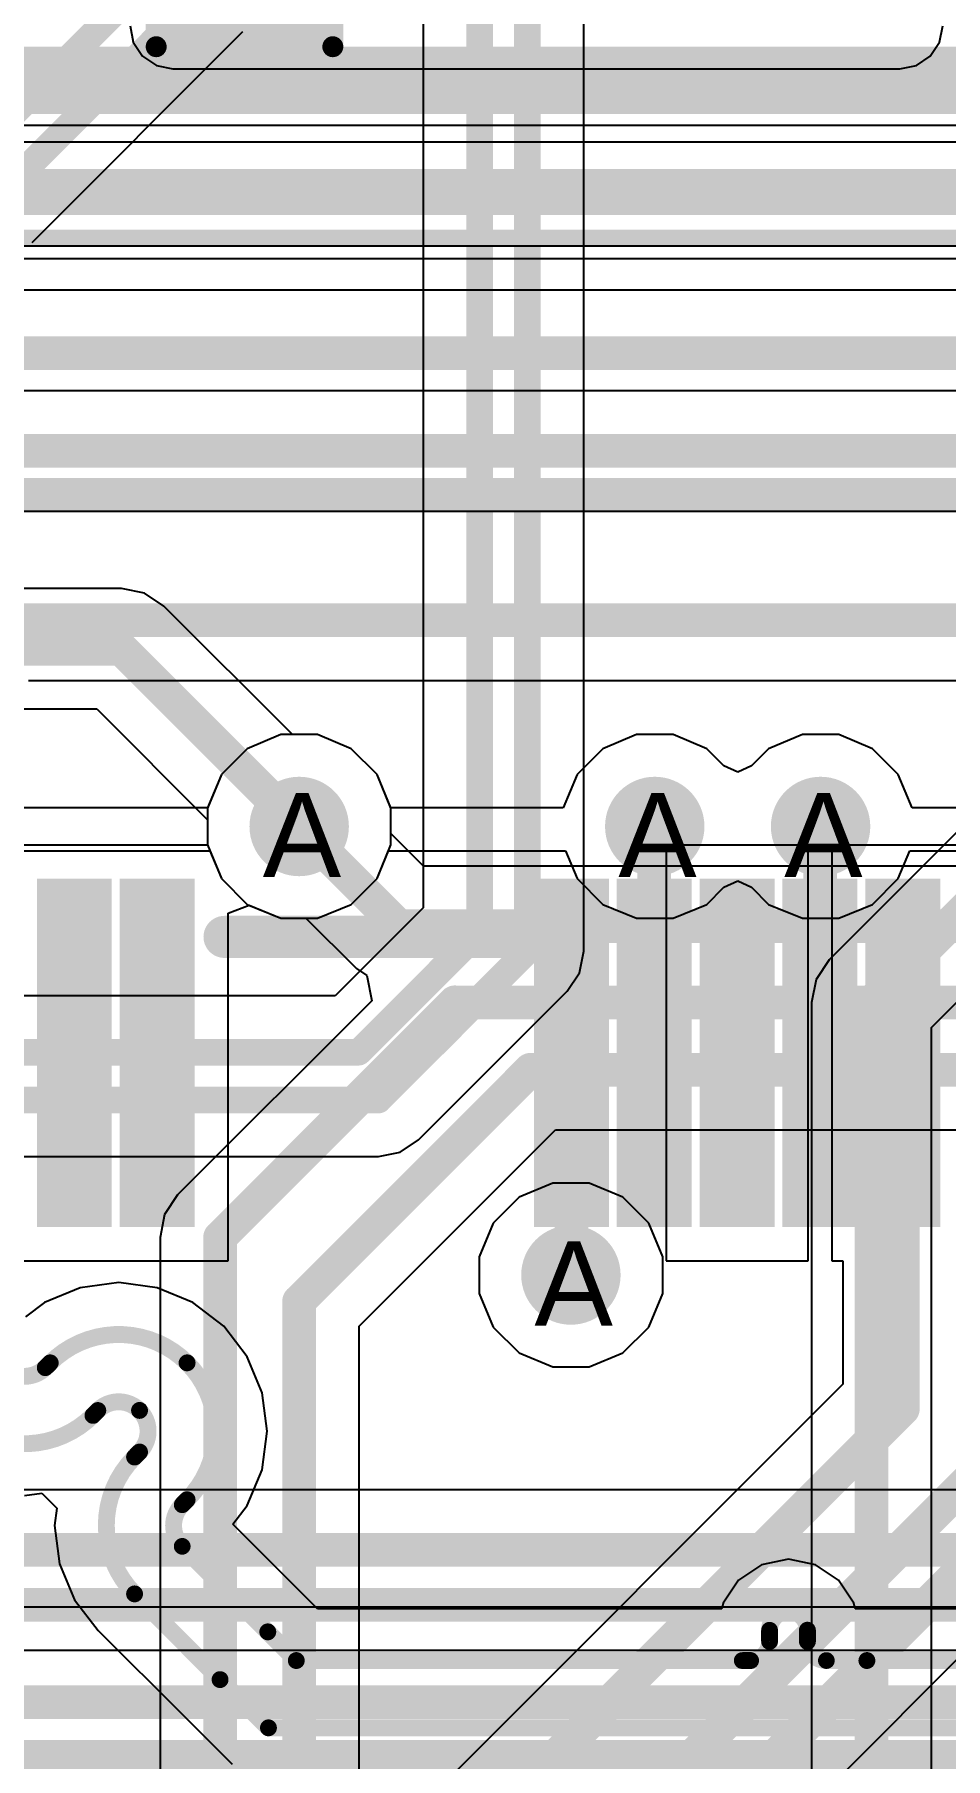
# Model space of a CAD drawing. Header units: inches. Extents: x 0 to 5271, y 0 to 5417.
# Drawn here: x 74.04 to 79.54, y 75.17 to 85.57 of the extents above; entities that cross this region are included whole.
import ezdxf

# ---------------------------------------------------------------- set-up
doc = ezdxf.new("R2010")
doc.units = ezdxf.units.IN
for name, color, linetype in [('Bottom Layer', 5, 'Continuous'), ('Drill Drawing', 1, 'Continuous'), ('L2_GND1', 16, 'Continuous'), ('L3_SIG1', 76, 'Continuous'), ('L4_PWR', 90, 'Continuous'), ('L5_GND2', 156, 'Continuous'), ('L6_SIG2', 130, 'Continuous'), ('L7_GND3', 216, 'Continuous'), ('Top Layer', 1, 'Continuous'), ('Top Overlay', 2, 'Continuous'), ('Top Paste', 8, 'Continuous'), ('Top Solder', 216, 'Continuous'), ('Via Holes', 16, 'Continuous')]:
    doc.layers.add(name, color=color, linetype=linetype)
doc.styles.add('Arial', font='', dxfattribs={"height": 0.2})
doc.styles.get('Arial').set_extended_font_data('Arial')

# ---------------------------------------------------------------- blocks, each defined once
blk = doc.blocks.new('AS0B826_S78B_7H_23')
at = {"layer": 'Top Layer'}
for points in [[(0.075, 26.381), (0.425, 26.381), (0.425, 24.381), (0.075, 24.381)], [(0.575, 26.381), (0.925, 26.381), (0.925, 24.381), (0.575, 24.381)], [(3.075, 26.381), (3.425, 26.381), (3.425, 24.381), (3.075, 24.381)], [(3.575, 26.381), (3.925, 26.381), (3.925, 24.381), (3.575, 24.381)], [(4.075, 26.381), (4.425, 26.381), (4.425, 24.381), (4.075, 24.381)], [(4.575, 26.381), (4.925, 26.381), (4.925, 24.381), (4.575, 24.381)], [(5.075, 26.381), (5.425, 26.381), (5.425, 24.381), (5.075, 24.381)]]:
    blk.add_hatch(color=1, dxfattribs=at).paths.add_polyline_path(points)
at = {"layer": 'Top Paste'}
for points in [[(0.075, 26.381), (0.425, 26.381), (0.425, 24.381), (0.075, 24.381)], [(0.575, 26.381), (0.925, 26.381), (0.925, 24.381), (0.575, 24.381)], [(3.075, 26.381), (3.425, 26.381), (3.425, 24.381), (3.075, 24.381)], [(3.575, 26.381), (3.925, 26.381), (3.925, 24.381), (3.575, 24.381)], [(4.075, 26.381), (4.425, 26.381), (4.425, 24.381), (4.075, 24.381)], [(4.575, 26.381), (4.925, 26.381), (4.925, 24.381), (4.575, 24.381)], [(5.075, 26.381), (5.425, 26.381), (5.425, 24.381), (5.075, 24.381)]]:
    blk.add_hatch(color=8, dxfattribs=at).paths.add_polyline_path(points)
at = {"layer": 'Top Solder'}
for points in [[(0.024, 26.432), (0.476, 26.432), (0.476, 24.33), (0.024, 24.33)], [(0.524, 26.432), (0.976, 26.432), (0.976, 24.33), (0.524, 24.33)], [(3.024, 26.432), (3.476, 26.432), (3.476, 24.33), (3.024, 24.33)], [(3.524, 26.432), (3.976, 26.432), (3.976, 24.33), (3.524, 24.33)], [(4.024, 26.432), (4.476, 26.432), (4.476, 24.33), (4.024, 24.33)], [(4.524, 26.432), (4.976, 26.432), (4.976, 24.33), (4.524, 24.33)], [(5.024, 26.432), (5.476, 26.432), (5.476, 24.33), (5.024, 24.33)]]:
    blk.add_hatch(color=216, dxfattribs=at).paths.add_polyline_path(points)
at = {"layer": 'Top Overlay'}
blk.add_lwpolyline([(1.156, 26.081, 0.254, 0.254, 0), (2.844, 26.081, 0.254, 0.254, 0)], format="xyseb", dxfattribs=at)
for points in [[(1.093, 26.081, 0.127, 0.127, 1), (1.22, 26.081, 0.127, 0.127, 1)], [(2.78, 26.081, 0.127, 0.127, 1), (2.907, 26.081, 0.127, 0.127, 1)]]:
    blk.add_lwpolyline(points, format="xyseb", close=True, dxfattribs=at)
blk = doc.blocks.new('C___0603_331')
at = {"layer": 'Top Layer'}
for points in [[(-0.381, 0.445), (-0.381, -0.444), (-1.143, -0.444), (-1.143, 0.445)], [(1.143, 0.445), (1.143, -0.444), (0.381, -0.444), (0.381, 0.445)]]:
    blk.add_hatch(color=1, dxfattribs=at).paths.add_polyline_path(points)
at = {"layer": 'Top Paste'}
for points in [[(-0.381, 0.445), (-0.381, -0.444), (-1.143, -0.444), (-1.143, 0.445)], [(1.143, 0.445), (1.143, -0.444), (0.381, -0.444), (0.381, 0.445)]]:
    blk.add_hatch(color=8, dxfattribs=at).paths.add_polyline_path(points)
at = {"layer": 'Top Solder'}
for points in [[(-0.321, 0.505), (-0.321, -0.504), (-1.203, -0.504), (-1.203, 0.505)], [(1.203, 0.505), (1.203, -0.504), (0.321, -0.504), (0.321, 0.505)]]:
    blk.add_hatch(color=216, dxfattribs=at).paths.add_polyline_path(points)
at = {"layer": 'Top Overlay'}
for points in [[(-1.245, 0.533, 0.127, 0.127, 0), (-0.457, 0.533, 0.127, 0.127, 0)], [(-1.245, 0.533, 0.127, 0.127, 0), (-1.245, -0.533, 0.127, 0.127, 0)], [(0.457, 0.533, 0.127, 0.127, 0), (1.245, 0.533, 0.127, 0.127, 0)], [(1.245, 0.533, 0.127, 0.127, 0), (1.245, -0.533, 0.127, 0.127, 0)], [(-1.245, -0.533, 0.127, 0.127, 0), (-0.457, -0.533, 0.127, 0.127, 0)], [(0.457, -0.533, 0.127, 0.127, 0), (1.245, -0.533, 0.127, 0.127, 0)]]:
    blk.add_lwpolyline(points, format="xyseb", dxfattribs=at)
for points in [[(-1.276, 0.533, 0.0635, 0.0635, 1), (-1.213, 0.533, 0.0635, 0.0635, 1)], [(-1.276, 0.533, 0.0635, 0.0635, 1), (-1.213, 0.533, 0.0635, 0.0635, 1)], [(-0.489, 0.533, 0.0635, 0.0635, 1), (-0.425, 0.533, 0.0635, 0.0635, 1)], [(0.425, 0.533, 0.0635, 0.0635, 1), (0.489, 0.533, 0.0635, 0.0635, 1)], [(1.213, 0.533, 0.0635, 0.0635, 1), (1.276, 0.533, 0.0635, 0.0635, 1)], [(1.213, 0.533, 0.0635, 0.0635, 1), (1.276, 0.533, 0.0635, 0.0635, 1)], [(-1.276, -0.533, 0.0635, 0.0635, 1), (-1.213, -0.533, 0.0635, 0.0635, 1)], [(-1.276, -0.533, 0.0635, 0.0635, 1), (-1.213, -0.533, 0.0635, 0.0635, 1)], [(-0.489, -0.533, 0.0635, 0.0635, 1), (-0.425, -0.533, 0.0635, 0.0635, 1)], [(0.425, -0.533, 0.0635, 0.0635, 1), (0.489, -0.533, 0.0635, 0.0635, 1)], [(1.213, -0.533, 0.0635, 0.0635, 1), (1.276, -0.533, 0.0635, 0.0635, 1)], [(1.213, -0.533, 0.0635, 0.0635, 1), (1.276, -0.533, 0.0635, 0.0635, 1)]]:
    blk.add_lwpolyline(points, format="xyseb", close=True, dxfattribs=at)

msp = doc.modelspace()

# ---------------------------------------------------------------- hatches: boundary and pattern name
at = {"layer": 'Bottom Layer'}
h = msp.add_hatch(color=5, dxfattribs=at)
edge = h.paths.add_edge_path()
edge.add_arc((75.641, 80.792), 0.3, 0, 360)
h = msp.add_hatch(color=5, dxfattribs=at)
edge = h.paths.add_edge_path()
edge.add_arc((77.787, 80.792), 0.3, 0, 360)
h = msp.add_hatch(color=5, dxfattribs=at)
edge = h.paths.add_edge_path()
edge.add_arc((78.788, 80.792), 0.3, 0, 360)
h = msp.add_hatch(color=5, dxfattribs=at)
edge = h.paths.add_edge_path()
edge.add_arc((77.281, 78.086), 0.3, 0, 360)
at = {"layer": 'L2_GND1'}
h = msp.add_hatch(color=16, dxfattribs=at)
edge = h.paths.add_edge_path()
edge.add_arc((75.641, 80.792), 0.3, 0, 360)
h = msp.add_hatch(color=16, dxfattribs=at)
edge = h.paths.add_edge_path()
edge.add_arc((77.787, 80.792), 0.3, 0, 360)
h = msp.add_hatch(color=16, dxfattribs=at)
edge = h.paths.add_edge_path()
edge.add_arc((78.788, 80.792), 0.3, 0, 360)
h = msp.add_hatch(color=16, dxfattribs=at)
edge = h.paths.add_edge_path()
edge.add_arc((77.281, 78.086), 0.3, 0, 360)
at = {"layer": 'L3_SIG1'}
h = msp.add_hatch(color=76, dxfattribs=at)
edge = h.paths.add_edge_path()
edge.add_arc((75.641, 80.792), 0.3, 0, 360)
h = msp.add_hatch(color=76, dxfattribs=at)
edge = h.paths.add_edge_path()
edge.add_arc((77.787, 80.792), 0.3, 0, 360)
h = msp.add_hatch(color=76, dxfattribs=at)
edge = h.paths.add_edge_path()
edge.add_arc((78.788, 80.792), 0.3, 0, 360)
h = msp.add_hatch(color=76, dxfattribs=at)
edge = h.paths.add_edge_path()
edge.add_arc((77.281, 78.086), 0.3, 0, 360)
at = {"layer": 'L4_PWR'}
h = msp.add_hatch(color=90, dxfattribs=at)
edge = h.paths.add_edge_path()
edge.add_arc((75.641, 80.792), 0.3, 0, 360)
h = msp.add_hatch(color=90, dxfattribs=at)
edge = h.paths.add_edge_path()
edge.add_arc((77.787, 80.792), 0.3, 0, 360)
h = msp.add_hatch(color=90, dxfattribs=at)
edge = h.paths.add_edge_path()
edge.add_arc((78.788, 80.792), 0.3, 0, 360)
h = msp.add_hatch(color=90, dxfattribs=at)
edge = h.paths.add_edge_path()
edge.add_arc((77.281, 78.086), 0.3, 0, 360)
at = {"layer": 'L5_GND2'}
h = msp.add_hatch(color=156, dxfattribs=at)
edge = h.paths.add_edge_path()
edge.add_arc((75.641, 80.792), 0.3, 0, 360)
h = msp.add_hatch(color=156, dxfattribs=at)
edge = h.paths.add_edge_path()
edge.add_arc((77.787, 80.792), 0.3, 0, 360)
h = msp.add_hatch(color=156, dxfattribs=at)
edge = h.paths.add_edge_path()
edge.add_arc((78.788, 80.792), 0.3, 0, 360)
h = msp.add_hatch(color=156, dxfattribs=at)
edge = h.paths.add_edge_path()
edge.add_arc((77.281, 78.086), 0.3, 0, 360)
at = {"layer": 'L6_SIG2'}
h = msp.add_hatch(color=130, dxfattribs=at)
edge = h.paths.add_edge_path()
edge.add_arc((75.641, 80.792), 0.3, 0, 360)
h = msp.add_hatch(color=130, dxfattribs=at)
edge = h.paths.add_edge_path()
edge.add_arc((77.787, 80.792), 0.3, 0, 360)
h = msp.add_hatch(color=130, dxfattribs=at)
edge = h.paths.add_edge_path()
edge.add_arc((78.788, 80.792), 0.3, 0, 360)
h = msp.add_hatch(color=130, dxfattribs=at)
edge = h.paths.add_edge_path()
edge.add_arc((77.281, 78.086), 0.3, 0, 360)
at = {"layer": 'L7_GND3'}
h = msp.add_hatch(color=216, dxfattribs=at)
edge = h.paths.add_edge_path()
edge.add_arc((75.641, 80.792), 0.3, 0, 360)
h = msp.add_hatch(color=216, dxfattribs=at)
edge = h.paths.add_edge_path()
edge.add_arc((77.787, 80.792), 0.3, 0, 360)
h = msp.add_hatch(color=216, dxfattribs=at)
edge = h.paths.add_edge_path()
edge.add_arc((78.788, 80.792), 0.3, 0, 360)
h = msp.add_hatch(color=216, dxfattribs=at)
edge = h.paths.add_edge_path()
edge.add_arc((77.281, 78.086), 0.3, 0, 360)
at = {"layer": 'Top Layer'}
h = msp.add_hatch(color=1, dxfattribs=at)
edge = h.paths.add_edge_path()
edge.add_arc((75.641, 80.792), 0.3, 0, 360)
h = msp.add_hatch(color=1, dxfattribs=at)
edge = h.paths.add_edge_path()
edge.add_arc((77.787, 80.792), 0.3, 0, 360)
h = msp.add_hatch(color=1, dxfattribs=at)
edge = h.paths.add_edge_path()
edge.add_arc((78.788, 80.792), 0.3, 0, 360)
h = msp.add_hatch(color=1, dxfattribs=at)
edge = h.paths.add_edge_path()
edge.add_arc((77.281, 78.086), 0.3, 0, 360)
at = {"layer": 'Via Holes'}
h = msp.add_hatch(color=7, dxfattribs=at)
edge = h.paths.add_edge_path()
edge.add_arc((75.641, 80.792), 0.15, 0, 360)
h = msp.add_hatch(color=7, dxfattribs=at)
edge = h.paths.add_edge_path()
edge.add_arc((77.787, 80.792), 0.15, 0, 360)
h = msp.add_hatch(color=7, dxfattribs=at)
edge = h.paths.add_edge_path()
edge.add_arc((78.788, 80.792), 0.15, 0, 360)
h = msp.add_hatch(color=7, dxfattribs=at)
edge = h.paths.add_edge_path()
edge.add_arc((77.281, 78.086), 0.15, 0, 360)

# ---------------------------------------------------------------- linework, layer by layer
at = {"layer": 'Bottom Layer'}
for p, q in [((77.359, 80.04), (77.359, 87.887)), ((76.389, 86.903), (76.389, 80.301)), ((74.029, 84.316), (75.301, 85.588)), ((74.569, 82.227), (68.391, 82.227)), ((74.707, 82.199), (74.569, 82.227)), ((74.569, 82.227), (74.569, 82.227)), ((74.825, 82.121), (74.707, 82.199)), ((75.6, 81.346), (74.825, 82.121)), ((68.391, 81.502), (74.419, 81.502)), ((74.419, 81.502), (75.087, 80.833)), ((75.751, 81.346), (75.6, 81.346)), ((75.955, 81.261), (75.751, 81.346)), ((76.111, 81.106), (75.955, 81.261)), ((76.195, 80.902), (76.111, 81.106)), ((75.087, 80.833), (75.087, 80.682)), ((76.195, 80.682), (76.195, 80.902)), ((75.087, 80.682), (75.172, 80.478)), ((76.111, 80.478), (76.195, 80.682)), ((75.172, 80.478), (75.327, 80.322)), ((75.955, 80.322), (76.111, 80.478)), ((75.327, 80.322), (75.531, 80.238)), ((75.751, 80.238), (75.955, 80.322)), ((76.389, 80.301), (76.073, 79.985)), ((75.531, 80.238), (75.751, 80.238)), ((77.333, 79.91), (77.359, 80.04)), ((77.359, 80.04), (77.359, 80.04)), ((76.073, 79.985), (75.859, 79.771)), ((76.073, 79.985), (76.073, 79.985)), ((77.259, 79.799), (77.333, 79.91)), ((77.157, 79.698), (77.259, 79.799)), ((77.259, 79.799), (77.259, 79.799)), ((75.859, 79.771), (68.048, 79.771)), ((76.361, 78.901), (77.157, 79.698)), ((76.25, 78.827), (76.361, 78.901)), ((68.309, 78.801), (76.119, 78.801)), ((76.119, 78.801), (76.25, 78.827)), ((76.119, 78.801), (76.119, 78.801)), ((81.084, 76.789), (63.041, 76.789))]:
    msp.add_line(p, q, dxfattribs=at)
for points in [[(76.73, 80.16, 0.161, 0.161, 0), (76.73, 88.134, 0.161, 0.161, 0)], [(77.018, 80.04, 0.161, 0.161, 0), (77.018, 88.127, 0.161, 0.161, 0)], [(73.668, 84.844, 0.161, 0.161, 0), (74.697, 85.873, 0.161, 0.161, 0)], [(73.788, 84.557, 0.161, 0.161, 0), (75.06, 85.829, 0.161, 0.161, 0)], [(67.97, 81.864, 0.203, 0.203, 0), (74.569, 81.864, 0.203, 0.203, 0)], [(74.569, 81.864, 0.203, 0.203, 0), (75.641, 80.792, 0.203, 0.203, 0)], [(76.314, 79.744, 0.161, 0.161, 0), (76.73, 80.16, 0.161, 0.161, 0)], [(76, 79.43, 0.161, 0.161, 0), (76.628, 80.058, 0.161, 0.161, 0)], [(76.916, 79.939, 0.161, 0.161, 0), (77.018, 80.04, 0.161, 0.161, 0)], [(76.518, 79.54, 0.161, 0.161, 0), (76.916, 79.939, 0.161, 0.161, 0)], [(76.119, 79.142, 0.161, 0.161, 0), (76.518, 79.54, 0.161, 0.161, 0)], [(68.048, 79.43, 0.161, 0.161, 0), (76, 79.43, 0.161, 0.161, 0)], [(68.167, 79.142, 0.161, 0.161, 0), (76.119, 79.142, 0.161, 0.161, 0)], [(62.891, 76.427, 0.203, 0.203, 0), (81.234, 76.427, 0.203, 0.203, 0)], [(58.758, 76.097, 0.203, 0.203, 0), (81.371, 76.097, 0.203, 0.203, 0)], [(61.451, 75.509, 0.203, 0.203, 0), (98.155, 75.509, 0.203, 0.203, 0)], [(65.629, 75.179, 0.203, 0.203, 0), (98.827, 75.179, 0.203, 0.203, 0)]]:
    msp.add_lwpolyline(points, format="xyseb", dxfattribs=at)
for points in [[(74.518, 81.864, 0.102, 0.102, 1), (74.62, 81.864, 0.102, 0.102, 1)], [(74.518, 81.864, 0.102, 0.102, 1), (74.62, 81.864, 0.102, 0.102, 1)], [(75.59, 80.792, 0.102, 0.102, 1), (75.692, 80.792, 0.102, 0.102, 1)], [(76.69, 80.16, 0.0804, 0.0804, 1), (76.77, 80.16, 0.0804, 0.0804, 1)], [(76.69, 80.16, 0.0804, 0.0804, 1), (76.77, 80.16, 0.0804, 0.0804, 1)], [(76.588, 80.058, 0.0804, 0.0804, 1), (76.669, 80.058, 0.0804, 0.0804, 1)], [(76.978, 80.04, 0.0804, 0.0804, 1), (77.058, 80.04, 0.0804, 0.0804, 1)], [(76.978, 80.04, 0.0804, 0.0804, 1), (77.058, 80.04, 0.0804, 0.0804, 1)], [(76.876, 79.939, 0.0804, 0.0804, 1), (76.956, 79.939, 0.0804, 0.0804, 1)], [(76.876, 79.939, 0.0804, 0.0804, 1), (76.956, 79.939, 0.0804, 0.0804, 1)], [(76.274, 79.744, 0.0804, 0.0804, 1), (76.355, 79.744, 0.0804, 0.0804, 1)], [(76.478, 79.54, 0.0804, 0.0804, 1), (76.558, 79.54, 0.0804, 0.0804, 1)], [(76.478, 79.54, 0.0804, 0.0804, 1), (76.558, 79.54, 0.0804, 0.0804, 1)], [(75.96, 79.43, 0.0804, 0.0804, 1), (76.04, 79.43, 0.0804, 0.0804, 1)], [(75.96, 79.43, 0.0804, 0.0804, 1), (76.04, 79.43, 0.0804, 0.0804, 1)], [(76.079, 79.142, 0.0804, 0.0804, 1), (76.16, 79.142, 0.0804, 0.0804, 1)], [(76.079, 79.142, 0.0804, 0.0804, 1), (76.16, 79.142, 0.0804, 0.0804, 1)]]:
    msp.add_lwpolyline(points, format="xyseb", close=True, dxfattribs=at)
at = {"layer": 'L2_GND1'}
for p, q in [((60.803, 84.219), (110.086, 84.219)), ((101.448, 83.421), (66.501, 83.421)), ((66.37, 82.695), (88.497, 82.695)), ((75.531, 81.346), (75.327, 81.261)), ((75.751, 81.346), (75.531, 81.346)), ((75.955, 81.261), (75.751, 81.346)), ((75.327, 81.261), (75.172, 81.106)), ((76.111, 81.106), (75.955, 81.261)), ((75.172, 81.106), (75.087, 80.902)), ((76.195, 80.902), (76.111, 81.106)), ((75.087, 80.902), (75.087, 80.682)), ((76.195, 80.682), (76.195, 80.902)), ((75.087, 80.682), (75.172, 80.478)), ((76.111, 80.478), (76.195, 80.682)), ((75.172, 80.478), (75.327, 80.322)), ((75.955, 80.322), (76.111, 80.478)), ((75.327, 80.322), (75.531, 80.238)), ((75.751, 80.238), (75.955, 80.322)), ((75.531, 80.238), (75.751, 80.238))]:
    msp.add_line(p, q, dxfattribs=at)
for points in [[(52.631, 85.192, 0.203, 0.203, 0), (109.99, 85.192, 0.203, 0.203, 0)], [(61.752, 84.582, 0.203, 0.203, 0), (110.236, 84.582, 0.203, 0.203, 0)], [(68.299, 83.058, 0.203, 0.203, 0), (101.448, 83.058, 0.203, 0.203, 0)]]:
    msp.add_lwpolyline(points, format="xyseb", dxfattribs=at)
at = {"layer": 'L3_SIG1'}
for p, q in [((75.531, 81.346), (75.327, 81.261)), ((75.751, 81.346), (75.531, 81.346)), ((75.955, 81.261), (75.751, 81.346)), ((75.327, 81.261), (75.172, 81.106)), ((76.111, 81.106), (75.955, 81.261)), ((75.172, 81.106), (75.087, 80.902)), ((76.195, 80.902), (76.111, 81.106)), ((75.087, 80.902), (75.087, 80.682)), ((76.195, 80.682), (76.195, 80.902)), ((75.087, 80.682), (75.172, 80.478)), ((76.111, 80.478), (76.195, 80.682)), ((75.172, 80.478), (75.327, 80.322)), ((75.955, 80.322), (76.111, 80.478)), ((75.327, 80.322), (75.531, 80.238)), ((75.751, 80.238), (75.955, 80.322)), ((75.531, 80.238), (75.751, 80.238))]:
    msp.add_line(p, q, dxfattribs=at)
at = {"layer": 'L4_PWR'}
for p, q in [((74.62, 85.623), (74.64, 85.524)), ((79.506, 85.524), (79.525, 85.623)), ((74.64, 85.524), (74.696, 85.44)), ((79.45, 85.44), (79.506, 85.524)), ((74.696, 85.44), (74.78, 85.384)), ((79.366, 85.384), (79.45, 85.44)), ((74.78, 85.384), (74.879, 85.364)), ((74.879, 85.364), (79.266, 85.364)), ((79.266, 85.364), (79.366, 85.384)), ((75.531, 81.346), (75.327, 81.261)), ((75.751, 81.346), (75.531, 81.346)), ((75.955, 81.261), (75.751, 81.346)), ((77.677, 81.346), (77.474, 81.261)), ((77.898, 81.346), (77.677, 81.346)), ((78.101, 81.261), (77.898, 81.346)), ((78.678, 81.346), (78.474, 81.261)), ((78.898, 81.346), (78.678, 81.346)), ((79.102, 81.261), (78.898, 81.346)), ((75.327, 81.261), (75.172, 81.106)), ((76.111, 81.106), (75.955, 81.261)), ((77.474, 81.261), (77.318, 81.106)), ((78.205, 81.158), (78.101, 81.261)), ((78.474, 81.261), (78.371, 81.158)), ((79.257, 81.106), (79.102, 81.261)), ((78.288, 81.12), (78.205, 81.158)), ((78.371, 81.158), (78.288, 81.12)), ((75.172, 81.106), (75.088, 80.904)), ((76.194, 80.904), (76.111, 81.106)), ((77.318, 81.106), (77.234, 80.904)), ((79.341, 80.904), (79.257, 81.106)), ((75.088, 80.904), (72.138, 80.904)), ((77.234, 80.904), (76.194, 80.904)), ((79.735, 80.904), (79.341, 80.904)), ((71.747, 80.645), (75.102, 80.645)), ((75.102, 80.645), (75.172, 80.478)), ((76.111, 80.478), (76.18, 80.645)), ((76.18, 80.645), (77.249, 80.645)), ((77.249, 80.645), (77.318, 80.478)), ((79.257, 80.478), (79.327, 80.645)), ((79.327, 80.645), (79.805, 80.645)), ((75.172, 80.478), (75.327, 80.322)), ((75.955, 80.322), (76.111, 80.478)), ((77.318, 80.478), (77.474, 80.322)), ((78.101, 80.322), (78.205, 80.425)), ((78.205, 80.425), (78.288, 80.464)), ((78.288, 80.464), (78.371, 80.425)), ((78.371, 80.425), (78.474, 80.322)), ((79.102, 80.322), (79.257, 80.478)), ((75.327, 80.322), (75.531, 80.238)), ((75.751, 80.238), (75.955, 80.322)), ((77.474, 80.322), (77.677, 80.238)), ((77.898, 80.238), (78.101, 80.322)), ((78.474, 80.322), (78.678, 80.238)), ((78.898, 80.238), (79.102, 80.322)), ((75.531, 80.238), (75.751, 80.238)), ((77.677, 80.238), (77.898, 80.238)), ((78.678, 80.238), (78.898, 80.238)), ((77.171, 78.64), (76.968, 78.555)), ((77.392, 78.64), (77.171, 78.64)), ((77.595, 78.555), (77.392, 78.64)), ((76.968, 78.555), (76.812, 78.399)), ((77.751, 78.399), (77.595, 78.555)), ((76.812, 78.399), (76.727, 78.196)), ((77.835, 78.196), (77.751, 78.399)), ((76.727, 78.196), (76.727, 77.975)), ((77.835, 77.975), (77.835, 78.196)), ((76.727, 77.975), (76.812, 77.772)), ((77.751, 77.772), (77.835, 77.975)), ((76.812, 77.772), (76.968, 77.616)), ((77.595, 77.616), (77.751, 77.772)), ((76.968, 77.616), (77.171, 77.532)), ((77.392, 77.532), (77.595, 77.616)), ((77.171, 77.532), (77.392, 77.532)), ((82.102, 76.082), (59.312, 76.082)), ((59.312, 75.823), (82.102, 75.823))]:
    msp.add_line(p, q, dxfattribs=at)
at = {"layer": 'L5_GND2'}
for p, q in [((81.98, 84.921), (64.15, 84.921)), ((55.733, 84.03), (82.067, 84.03)), ((75.531, 81.346), (75.327, 81.261)), ((75.751, 81.346), (75.531, 81.346)), ((75.955, 81.261), (75.751, 81.346)), ((75.327, 81.261), (75.172, 81.106)), ((76.111, 81.106), (75.955, 81.261)), ((75.172, 81.106), (75.087, 80.902)), ((76.195, 80.902), (76.111, 81.106)), ((75.087, 80.902), (75.087, 80.682)), ((76.195, 80.682), (76.195, 80.902)), ((79.735, 80.883), (78.839, 79.987)), ((75.087, 80.682), (75.172, 80.478)), ((76.111, 80.478), (76.195, 80.682)), ((75.172, 80.478), (75.327, 80.322)), ((75.955, 80.322), (76.111, 80.478)), ((75.327, 80.322), (75.531, 80.238)), ((75.751, 80.238), (75.955, 80.322)), ((79.458, 79.58), (80.248, 80.37)), ((75.531, 80.238), (75.751, 80.238)), ((78.839, 79.987), (78.761, 79.869)), ((78.761, 79.869), (78.733, 79.731)), ((78.733, 79.731), (78.733, 79.731)), ((78.733, 79.731), (78.733, 66.523)), ((79.458, 70.562), (79.458, 79.58))]:
    msp.add_line(p, q, dxfattribs=at)
for points in [[(64.423, 84.61, 0.102, 0.102, 0), (82.307, 84.61, 0.102, 0.102, 0)], [(50.354, 84.341, 0.102, 0.102, 0), (82.195, 84.341, 0.102, 0.102, 0)], [(79.096, 79.731, 0.203, 0.203, 0), (80.289, 80.924, 0.203, 0.203, 0)], [(79.096, 66.523, 0.203, 0.203, 0), (79.096, 79.731, 0.203, 0.203, 0)]]:
    msp.add_lwpolyline(points, format="xyseb", dxfattribs=at)
msp.add_lwpolyline([(79.045, 79.731, 0.102, 0.102, 1), (79.146, 79.731, 0.102, 0.102, 1)], format="xyseb", close=True, dxfattribs=at)
msp.add_lwpolyline([(79.045, 79.731, 0.102, 0.102, 1), (79.146, 79.731, 0.102, 0.102, 1)], format="xyseb", close=True, dxfattribs=at)
at = {"layer": 'L6_SIG2'}
for p, q in [((74.007, 81.673), (83.367, 81.673)), ((75.531, 81.346), (75.327, 81.261)), ((75.751, 81.346), (75.531, 81.346)), ((75.955, 81.261), (75.751, 81.346)), ((75.327, 81.261), (75.172, 81.106)), ((76.111, 81.106), (75.955, 81.261)), ((75.172, 81.106), (75.087, 80.902)), ((76.195, 80.902), (76.111, 81.106)), ((75.087, 80.902), (75.087, 80.682)), ((76.195, 80.75), (76.195, 80.902)), ((76.392, 80.553), (76.195, 80.75)), ((75.087, 80.682), (75.172, 80.478)), ((79.711, 80.553), (76.392, 80.553)), ((75.172, 80.478), (75.327, 80.322)), ((75.327, 80.322), (75.531, 80.238)), ((75.531, 80.238), (75.682, 80.238)), ((75.682, 80.238), (75.986, 79.935)), ((75.986, 79.935), (75.986, 79.935)), ((75.986, 79.935), (76.05, 79.892)), ((76.05, 79.892), (76.079, 79.741)), ((76.079, 79.741), (74.907, 78.57)), ((76.004, 77.777), (77.188, 78.962)), ((77.188, 78.962), (112.18, 78.962)), ((74.907, 78.57), (74.829, 78.452)), ((74.829, 78.452), (74.801, 78.313)), ((74.801, 78.313), (74.801, 78.313)), ((74.801, 78.313), (74.801, 73.51)), ((76.004, 74.939), (76.004, 77.777))]:
    msp.add_line(p, q, dxfattribs=at)
for points in [[(61.117, 85.395, 0.203, 0.203, 0), (119.837, 85.395, 0.203, 0.203, 0)], [(53.908, 84.633, 0.203, 0.203, 0), (111.666, 84.633, 0.203, 0.203, 0)], [(67.643, 83.648, 0.203, 0.203, 0), (118.139, 83.648, 0.203, 0.203, 0)], [(61.155, 82.793, 0.203, 0.203, 0), (116.278, 82.793, 0.203, 0.203, 0)], [(73.857, 82.036, 0.203, 0.203, 0), (88.684, 82.036, 0.203, 0.203, 0)], [(75.641, 80.792, 0.203, 0.203, 0), (76.242, 80.191, 0.203, 0.203, 0)], [(76.242, 80.191, 0.203, 0.203, 0), (110.061, 80.191, 0.203, 0.203, 0)], [(75.164, 78.313, 0.203, 0.203, 0), (76.581, 79.731, 0.203, 0.203, 0)], [(76.581, 79.731, 0.203, 0.203, 0), (111.007, 79.731, 0.203, 0.203, 0)], [(75.641, 77.927, 0.203, 0.203, 0), (77.038, 79.324, 0.203, 0.203, 0)], [(77.038, 79.324, 0.203, 0.203, 0), (112.395, 79.324, 0.203, 0.203, 0)], [(75.164, 73.36, 0.203, 0.203, 0), (75.164, 78.313, 0.203, 0.203, 0)], [(75.641, 71.983, 0.203, 0.203, 0), (75.641, 77.927, 0.203, 0.203, 0)]]:
    msp.add_lwpolyline(points, format="xyseb", dxfattribs=at)
for points in [[(75.59, 80.792, 0.102, 0.102, 1), (75.692, 80.792, 0.102, 0.102, 1)], [(76.191, 80.191, 0.102, 0.102, 1), (76.293, 80.191, 0.102, 0.102, 1)], [(76.191, 80.191, 0.102, 0.102, 1), (76.293, 80.191, 0.102, 0.102, 1)], [(76.53, 79.731, 0.102, 0.102, 1), (76.632, 79.731, 0.102, 0.102, 1)], [(76.53, 79.731, 0.102, 0.102, 1), (76.632, 79.731, 0.102, 0.102, 1)], [(76.987, 79.324, 0.102, 0.102, 1), (77.089, 79.324, 0.102, 0.102, 1)], [(76.987, 79.324, 0.102, 0.102, 1), (77.089, 79.324, 0.102, 0.102, 1)], [(75.113, 78.313, 0.102, 0.102, 1), (75.214, 78.313, 0.102, 0.102, 1)], [(75.113, 78.313, 0.102, 0.102, 1), (75.214, 78.313, 0.102, 0.102, 1)], [(75.59, 77.927, 0.102, 0.102, 1), (75.692, 77.927, 0.102, 0.102, 1)], [(75.59, 77.927, 0.102, 0.102, 1), (75.692, 77.927, 0.102, 0.102, 1)]]:
    msp.add_lwpolyline(points, format="xyseb", close=True, dxfattribs=at)
at = {"layer": 'L7_GND3'}
for p, q in [((75.531, 81.346), (75.327, 81.261)), ((75.751, 81.346), (75.531, 81.346)), ((75.955, 81.261), (75.751, 81.346)), ((75.327, 81.261), (75.172, 81.106)), ((76.111, 81.106), (75.955, 81.261)), ((75.172, 81.106), (75.087, 80.902)), ((76.195, 80.902), (76.111, 81.106)), ((75.087, 80.902), (75.087, 80.682)), ((76.195, 80.682), (76.195, 80.902)), ((75.087, 80.682), (75.172, 80.478)), ((76.111, 80.478), (76.195, 80.682)), ((75.172, 80.478), (75.327, 80.322)), ((75.955, 80.322), (76.111, 80.478)), ((75.327, 80.322), (75.531, 80.238)), ((75.751, 80.238), (75.955, 80.322)), ((75.531, 80.238), (75.751, 80.238)), ((74.552, 78.04), (74.32, 78.009)), ((74.784, 78.009), (74.552, 78.04)), ((74.103, 77.92), (73.99, 77.833)), ((74.32, 78.009), (74.103, 77.92)), ((75, 77.92), (74.784, 78.009)), ((75.186, 77.777), (75, 77.92)), ((75.328, 77.592), (75.186, 77.777)), ((75.186, 77.777), (75.186, 77.777)), ((75.186, 77.777), (75.186, 77.777)), ((75.186, 77.777), (75.186, 77.777)), ((75.418, 77.375), (75.328, 77.592)), ((75.448, 77.143), (75.418, 77.375)), ((75.418, 76.911), (75.448, 77.143)), ((75.328, 76.695), (75.418, 76.911)), ((73.983, 76.756), (74.088, 76.77)), ((74.088, 76.77), (74.178, 76.68)), ((74.178, 76.68), (74.164, 76.575)), ((75.241, 76.582), (75.328, 76.695)), ((74.164, 76.575), (74.195, 76.343)), ((75.671, 76.153), (75.241, 76.582)), ((78.594, 76.371), (78.431, 76.338)), ((78.758, 76.338), (78.594, 76.371)), ((74.195, 76.343), (74.284, 76.126)), ((78.292, 76.245), (78.2, 76.107)), ((78.431, 76.338), (78.292, 76.245)), ((78.897, 76.245), (78.758, 76.338)), ((78.989, 76.107), (78.897, 76.245)), ((75.752, 76.071), (75.671, 76.153)), ((75.671, 76.153), (75.671, 76.153)), ((74.284, 76.126), (74.427, 75.941)), ((78.192, 76.071), (75.752, 76.071)), ((78.2, 76.107), (78.192, 76.071)), ((78.996, 76.071), (78.989, 76.107)), ((82.113, 76.071), (78.996, 76.071)), ((74.427, 75.941), (74.428, 75.942)), ((74.428, 75.942), (74.428, 75.942)), ((74.428, 75.942), (74.944, 75.426)), ((74.944, 75.426), (74.944, 75.426)), ((74.944, 75.426), (75.236, 75.134))]:
    msp.add_line(p, q, dxfattribs=at)
for points in [[(74.139, 77.556, 0.102, 0.102, -0.414214), (74.965, 77.556, 0.102, 0.102, 0)], [(74.109, 77.527, 0.102, 0.102, 0), (74.139, 77.556, 0.102, 0.102, 0)], [(74.965, 77.556, 0.102, 0.102, 0), (74.965, 77.556, 0.102, 0.102, 0)], [(74.965, 77.556, 0.102, 0.102, -0.414214), (74.965, 76.73, 0.102, 0.102, 0)], [(74.109, 77.527, 0.102, 0.102, -0.413243), (73.858, 77.526, 0.102, 0.102, 0)], [(74.396, 77.239, 0.102, 0.102, -0.414822), (73.569, 77.24, 0.102, 0.102, 0)], [(74.396, 77.239, 0.102, 0.102, 0), (74.426, 77.269, 0.102, 0.102, 0)], [(74.426, 77.269, 0.102, 0.102, -0.414214), (74.677, 77.269, 0.102, 0.102, 0)], [(74.677, 77.269, 0.102, 0.102, 0), (74.677, 77.269, 0.102, 0.102, 0)], [(74.677, 77.269, 0.102, 0.102, -0.414217), (74.677, 77.018, 0.102, 0.102, 0)], [(74.648, 76.162, 0.102, 0.102, -0.414211), (74.648, 76.988, 0.102, 0.102, 0)], [(74.648, 76.988, 0.102, 0.102, 0), (74.677, 77.018, 0.102, 0.102, 0)], [(74.935, 76.7, 0.102, 0.102, 0), (74.965, 76.73, 0.102, 0.102, 0)], [(74.935, 76.449, 0.102, 0.102, -0.414205), (74.935, 76.7, 0.102, 0.102, 0)], [(74.935, 76.449, 0.102, 0.102, 0), (75.451, 75.933, 0.102, 0.102, 0)], [(74.648, 76.162, 0.102, 0.102, 0), (75.164, 75.645, 0.102, 0.102, 0)], [(78.48, 75.943, 0.102, 0.102, -1), (78.709, 75.943, 0.102, 0.102, 0)], [(75.451, 75.933, 0.102, 0.102, 0), (75.624, 75.76, 0.102, 0.102, 0)], [(78.48, 75.875, 0.102, 0.102, 0), (78.48, 75.943, 0.102, 0.102, 0)], [(78.709, 75.875, 0.102, 0.102, 0), (78.709, 75.943, 0.102, 0.102, 0)], [(78.48, 75.875, 0.102, 0.102, -0.414214), (78.366, 75.76, 0.102, 0.102, 0)], [(78.823, 75.76, 0.102, 0.102, -0.414214), (78.709, 75.875, 0.102, 0.102, 0)], [(75.624, 75.76, 0.102, 0.102, 0), (78.315, 75.76, 0.102, 0.102, 0)], [(78.315, 75.76, 0.102, 0.102, 0), (78.366, 75.76, 0.102, 0.102, 0)], [(78.823, 75.76, 0.102, 0.102, 0), (79.068, 75.76, 0.102, 0.102, 0)], [(79.068, 75.76, 0.102, 0.102, 0), (82.677, 75.76, 0.102, 0.102, 0)], [(75.164, 75.645, 0.102, 0.102, 0), (75.455, 75.354, 0.102, 0.102, 0)], [(75.455, 75.354, 0.102, 0.102, 0), (82.845, 75.354, 0.102, 0.102, 0)]]:
    msp.add_lwpolyline(points, format="xyseb", dxfattribs=at)
for points in [[(74.113, 77.556, 0.0508, 0.0508, 1), (74.164, 77.556, 0.0508, 0.0508, 1)], [(74.113, 77.556, 0.0508, 0.0508, 1), (74.164, 77.556, 0.0508, 0.0508, 1)], [(74.939, 77.556, 0.0508, 0.0508, 1), (74.99, 77.556, 0.0508, 0.0508, 1)], [(74.939, 77.556, 0.0508, 0.0508, 1), (74.99, 77.556, 0.0508, 0.0508, 1)], [(74.939, 77.556, 0.0508, 0.0508, 1), (74.99, 77.556, 0.0508, 0.0508, 1)], [(74.939, 77.556, 0.0508, 0.0508, 1), (74.99, 77.556, 0.0508, 0.0508, 1)], [(74.083, 77.527, 0.0508, 0.0508, 1), (74.134, 77.527, 0.0508, 0.0508, 1)], [(74.083, 77.527, 0.0508, 0.0508, 1), (74.134, 77.527, 0.0508, 0.0508, 1)], [(74.371, 77.239, 0.0508, 0.0508, 1), (74.422, 77.239, 0.0508, 0.0508, 1)], [(74.371, 77.239, 0.0508, 0.0508, 1), (74.422, 77.239, 0.0508, 0.0508, 1)], [(74.401, 77.269, 0.0508, 0.0508, 1), (74.451, 77.269, 0.0508, 0.0508, 1)], [(74.401, 77.269, 0.0508, 0.0508, 1), (74.451, 77.269, 0.0508, 0.0508, 1)], [(74.652, 77.269, 0.0508, 0.0508, 1), (74.703, 77.269, 0.0508, 0.0508, 1)], [(74.652, 77.269, 0.0508, 0.0508, 1), (74.703, 77.269, 0.0508, 0.0508, 1)], [(74.652, 77.269, 0.0508, 0.0508, 1), (74.703, 77.269, 0.0508, 0.0508, 1)], [(74.652, 77.269, 0.0508, 0.0508, 1), (74.703, 77.269, 0.0508, 0.0508, 1)], [(74.622, 76.988, 0.0508, 0.0508, 1), (74.673, 76.988, 0.0508, 0.0508, 1)], [(74.622, 76.988, 0.0508, 0.0508, 1), (74.673, 76.988, 0.0508, 0.0508, 1)], [(74.652, 77.018, 0.0508, 0.0508, 1), (74.703, 77.018, 0.0508, 0.0508, 1)], [(74.652, 77.018, 0.0508, 0.0508, 1), (74.703, 77.018, 0.0508, 0.0508, 1)], [(74.939, 76.73, 0.0508, 0.0508, 1), (74.99, 76.73, 0.0508, 0.0508, 1)], [(74.939, 76.73, 0.0508, 0.0508, 1), (74.99, 76.73, 0.0508, 0.0508, 1)], [(74.91, 76.7, 0.0508, 0.0508, 1), (74.96, 76.7, 0.0508, 0.0508, 1)], [(74.91, 76.7, 0.0508, 0.0508, 1), (74.96, 76.7, 0.0508, 0.0508, 1)], [(74.91, 76.449, 0.0508, 0.0508, 1), (74.96, 76.449, 0.0508, 0.0508, 1)], [(74.91, 76.449, 0.0508, 0.0508, 1), (74.96, 76.449, 0.0508, 0.0508, 1)], [(74.622, 76.162, 0.0508, 0.0508, 1), (74.673, 76.162, 0.0508, 0.0508, 1)], [(74.622, 76.162, 0.0508, 0.0508, 1), (74.673, 76.162, 0.0508, 0.0508, 1)], [(75.426, 75.933, 0.0508, 0.0508, 1), (75.477, 75.933, 0.0508, 0.0508, 1)], [(75.426, 75.933, 0.0508, 0.0508, 1), (75.477, 75.933, 0.0508, 0.0508, 1)], [(78.455, 75.943, 0.0508, 0.0508, 1), (78.505, 75.943, 0.0508, 0.0508, 1)], [(78.455, 75.943, 0.0508, 0.0508, 1), (78.505, 75.943, 0.0508, 0.0508, 1)], [(78.683, 75.943, 0.0508, 0.0508, 1), (78.734, 75.943, 0.0508, 0.0508, 1)], [(78.683, 75.943, 0.0508, 0.0508, 1), (78.734, 75.943, 0.0508, 0.0508, 1)], [(78.455, 75.875, 0.0508, 0.0508, 1), (78.505, 75.875, 0.0508, 0.0508, 1)], [(78.455, 75.875, 0.0508, 0.0508, 1), (78.505, 75.875, 0.0508, 0.0508, 1)], [(78.683, 75.875, 0.0508, 0.0508, 1), (78.734, 75.875, 0.0508, 0.0508, 1)], [(78.683, 75.875, 0.0508, 0.0508, 1), (78.734, 75.875, 0.0508, 0.0508, 1)], [(75.598, 75.76, 0.0508, 0.0508, 1), (75.649, 75.76, 0.0508, 0.0508, 1)], [(75.598, 75.76, 0.0508, 0.0508, 1), (75.649, 75.76, 0.0508, 0.0508, 1)], [(78.29, 75.76, 0.0508, 0.0508, 1), (78.34, 75.76, 0.0508, 0.0508, 1)], [(78.29, 75.76, 0.0508, 0.0508, 1), (78.34, 75.76, 0.0508, 0.0508, 1)], [(78.34, 75.76, 0.0508, 0.0508, 1), (78.391, 75.76, 0.0508, 0.0508, 1)], [(78.34, 75.76, 0.0508, 0.0508, 1), (78.391, 75.76, 0.0508, 0.0508, 1)], [(78.798, 75.76, 0.0508, 0.0508, 1), (78.848, 75.76, 0.0508, 0.0508, 1)], [(78.798, 75.76, 0.0508, 0.0508, 1), (78.848, 75.76, 0.0508, 0.0508, 1)], [(79.042, 75.76, 0.0508, 0.0508, 1), (79.093, 75.76, 0.0508, 0.0508, 1)], [(79.042, 75.76, 0.0508, 0.0508, 1), (79.093, 75.76, 0.0508, 0.0508, 1)], [(75.138, 75.645, 0.0508, 0.0508, 1), (75.189, 75.645, 0.0508, 0.0508, 1)], [(75.138, 75.645, 0.0508, 0.0508, 1), (75.189, 75.645, 0.0508, 0.0508, 1)], [(75.43, 75.354, 0.0508, 0.0508, 1), (75.481, 75.354, 0.0508, 0.0508, 1)], [(75.43, 75.354, 0.0508, 0.0508, 1), (75.481, 75.354, 0.0508, 0.0508, 1)]]:
    msp.add_lwpolyline(points, format="xyseb", close=True, dxfattribs=at)
at = {"layer": 'Top Layer'}
for p, q in [((80.467, 85.021), (68.42, 85.021)), ((55.382, 84.296), (80.317, 84.296)), ((75.531, 81.346), (75.327, 81.261)), ((75.751, 81.346), (75.531, 81.346)), ((75.955, 81.261), (75.751, 81.346)), ((75.327, 81.261), (75.172, 81.106)), ((76.111, 81.106), (75.955, 81.261)), ((75.172, 81.106), (75.087, 80.902)), ((76.195, 80.902), (76.111, 81.106)), ((75.087, 80.902), (75.087, 80.682)), ((76.195, 80.682), (76.195, 80.902)), ((75.086, 80.68), (70.855, 80.68)), ((75.087, 80.682), (75.086, 80.68)), ((76.111, 80.478), (76.195, 80.682)), ((78.713, 80.68), (77.855, 80.68)), ((77.855, 80.68), (77.855, 78.172)), ((78.713, 78.172), (78.713, 80.68)), ((79.677, 80.68), (78.855, 80.68)), ((78.855, 80.68), (78.855, 78.172)), ((75.955, 80.322), (76.111, 80.478)), ((75.213, 80.27), (75.34, 80.317)), ((75.34, 80.317), (75.531, 80.238)), ((75.751, 80.238), (75.955, 80.322)), ((75.213, 78.172), (75.213, 80.27)), ((75.531, 80.238), (75.751, 80.238)), ((70.855, 78.172), (75.213, 78.172)), ((77.855, 78.172), (78.713, 78.172)), ((78.855, 78.172), (78.922, 78.172)), ((78.922, 78.172), (78.922, 77.428)), ((77.391, 73.547), (81.541, 77.697)), ((78.922, 77.428), (76.394, 74.9))]:
    msp.add_line(p, q, dxfattribs=at)
for points in [[(54.508, 84.658, 0.203, 0.203, 0), (80.467, 84.658, 0.203, 0.203, 0)], [(77.784, 79.426, 0.203, 0.203, 0), (77.784, 80.757, 0.203, 0.203, 0)], [(78.785, 79.426, 0.203, 0.203, 0), (78.785, 80.757, 0.203, 0.203, 0)], [(77.284, 78.095, 0.203, 0.203, 0), (77.284, 79.426, 0.203, 0.203, 0)], [(79.284, 77.278, 0.203, 0.203, 0), (79.284, 79.426, 0.203, 0.203, 0)], [(75.819, 72.988, 0.203, 0.203, 0), (80.785, 77.953, 0.203, 0.203, 0)], [(76.149, 72.818, 0.203, 0.203, 0), (81.284, 77.953, 0.203, 0.203, 0)], [(76.352, 74.346, 0.203, 0.203, 0), (79.284, 77.278, 0.203, 0.203, 0)]]:
    msp.add_lwpolyline(points, format="xyseb", dxfattribs=at)
for points in [[(77.734, 80.757, 0.102, 0.102, 1), (77.835, 80.757, 0.102, 0.102, 1)], [(78.734, 80.757, 0.102, 0.102, 1), (78.835, 80.757, 0.102, 0.102, 1)], [(77.234, 79.426, 0.102, 0.102, 1), (77.335, 79.426, 0.102, 0.102, 1)], [(77.734, 79.426, 0.102, 0.102, 1), (77.835, 79.426, 0.102, 0.102, 1)], [(78.734, 79.426, 0.102, 0.102, 1), (78.835, 79.426, 0.102, 0.102, 1)], [(79.234, 79.426, 0.102, 0.102, 1), (79.335, 79.426, 0.102, 0.102, 1)], [(77.234, 78.095, 0.102, 0.102, 1), (77.335, 78.095, 0.102, 0.102, 1)], [(79.234, 77.278, 0.102, 0.102, 1), (79.335, 77.278, 0.102, 0.102, 1)], [(79.234, 77.278, 0.102, 0.102, 1), (79.335, 77.278, 0.102, 0.102, 1)]]:
    msp.add_lwpolyline(points, format="xyseb", close=True, dxfattribs=at)

# ---------------------------------------------------------------- block references
at = {"rotation": 90}
msp.add_blockref('C___0603_331', (75.311, 86.741), dxfattribs=at)
msp.add_blockref('AS0B826_S78B_7H_23', (74.034, 54.045))

# ---------------------------------------------------------------- texts
at = {"layer": 'Drill Drawing', "style": 'Arial'}
for p in [(75.421, 80.487), (77.567, 80.487), (78.568, 80.487), (77.061, 77.781)]:
    msp.add_text('A', height=0.508, dxfattribs=at).set_placement(p)

doc.saveas('drawing.dxf')
